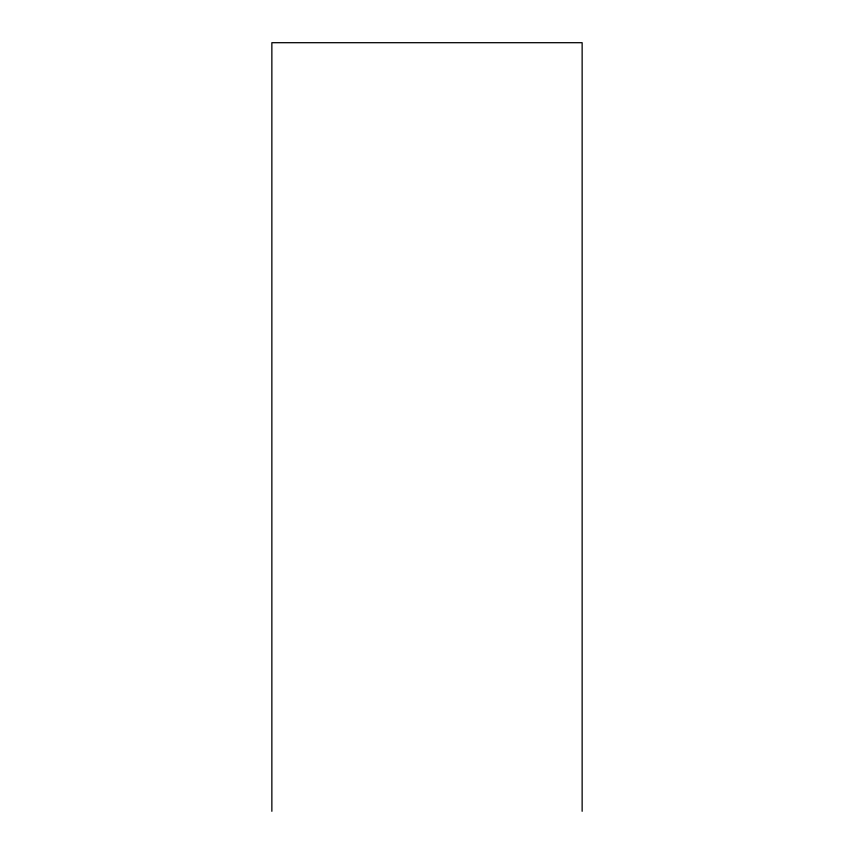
<?xml version="1.0" encoding="UTF-8"?>
<svg xmlns="http://www.w3.org/2000/svg" width="854" height="854" viewBox="0 0 854 854"><rect width="100%" height="100%" fill="white"/><g stroke="black" fill="none" stroke-linecap="round" stroke-linejoin="round"><path stroke-width="1.28" d="M582.14 811.3L582.14 42.7L271.86 42.7L271.86 811.3"/></g></svg>
